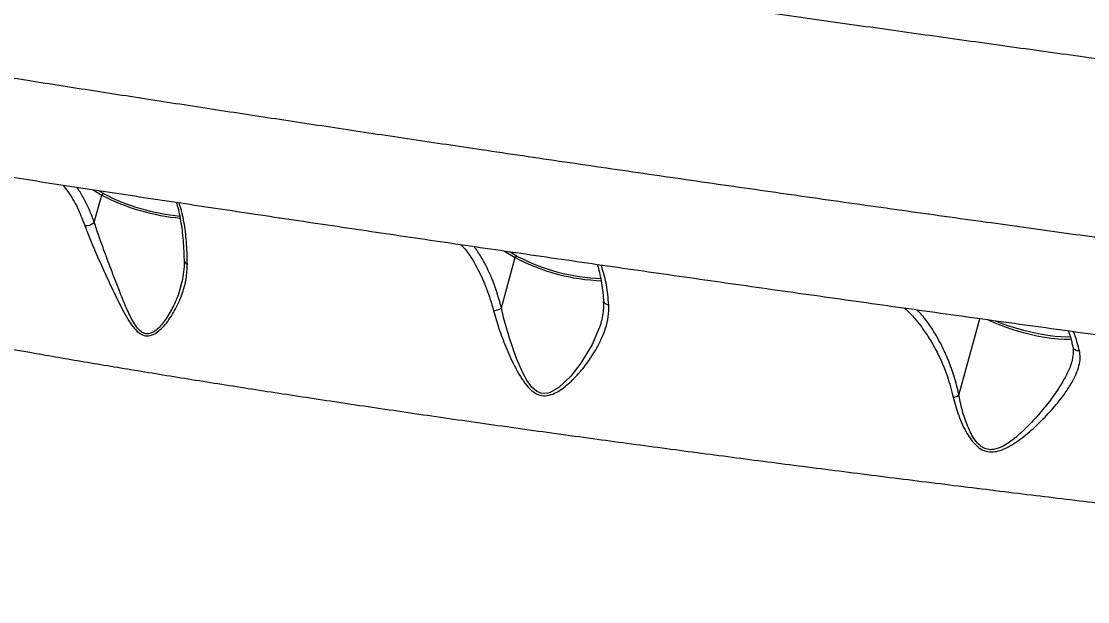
# Model space of a CAD drawing. Header units: millimetres. Extents: x -5517 to 6387, y -5295 to 6147.
# Drawn here: x 3350.7 to 3664.3, y 2986.2 to 3156.8 of the extents above; entities that cross this region are included whole.
import ezdxf

# ---------------------------------------------------------------- set-up
doc = ezdxf.new("R2010")
doc.units = ezdxf.units.MM
for name, color, linetype in [('DIKOM_ОБЪЕКТ', 7, 'Continuous'), ('DIKOM_РАЗМЕР_ЗОНА', 7, 'Continuous'), ('DIKOM_РАЗМЕР_ОБЪЕКТА', 7, 'Continuous')]:
    doc.layers.add(name, color=color, linetype=linetype)
doc.styles.add('style1', font='arial.ttf', dxfattribs={"width": 0.8})
doc.dimstyles.new('1-50', dxfattribs={"dimtxt": 300, "dimasz": 200, "dimexe": 100, "dimexo": 0, "dimgap": 100, "dimtad": 1, "dimtxsty": 'style1', "dimcen": 200, "dimclrd": 7, "dimclre": 7, "dimclrt": 7, "dimadec": 1, "dimazin": 2, "dimtfac": 1, "dimtmove": 0, "dimatfit": 2, "dimfxl": 0, "dimlwd": 25, "dimlwe": 18, "dimarcsym": 0})

# ---------------------------------------------------------------- blocks, each defined once
blk = doc.blocks.new('*D2')
at = {"layer": 'Defpoints', "color": 0, "transparency": 16777216}
for p in [(4491.49, 3838.97), (-2445.56, 374.31), (4491.49, -4687.8)]:
    blk.add_point(p, dxfattribs=at)
at = {"layer": 'DIKOM_РАЗМЕР_ОБЪЕКТА', "color": 7, "lineweight": 18, "transparency": 16777216}
for p, q in [((4491.49, 3838.97), (4491.49, -4787.8)), ((-2445.56, 374.31), (-2445.56, -4787.8))]:
    blk.add_line(p, q, dxfattribs=at)
at = {"layer": 'DIKOM_РАЗМЕР_ОБЪЕКТА', "color": 7, "lineweight": 25, "transparency": 16777216}
blk.add_line((-2245.56, -4687.8), (4291.49, -4687.8), dxfattribs=at)
at = {"layer": 'DIKOM_РАЗМЕР_ОБЪЕКТА', "color": 7, "transparency": 16777216}
for points in [[(-2245.56, -4654.47), (-2245.56, -4721.14), (-2445.56, -4687.8)], [(4291.49, -4654.47), (4291.49, -4721.14), (4491.49, -4687.8)]]:
    blk.add_solid(points, dxfattribs=at)
at = {"layer": 'DIKOM_РАЗМЕР_ОБЪЕКТА', "color": 7, "transparency": 16777216, "insert": (1022.97, -4434.63), "char_height": 300, "attachment_point": 5, "style": 'style1'}
blk.add_mtext('6900', dxfattribs=at)
blk = doc.blocks.new('*D3')
at = {"layer": 'Defpoints', "color": 0, "transparency": 16777216}
for p in [(6386.85, 4728.17), (-4131.44, -152.69), (6386.85, -5195.35)]:
    blk.add_point(p, dxfattribs=at)
at = {"layer": 'DIKOM_РАЗМЕР_ЗОНА', "color": 7, "lineweight": 18, "transparency": 16777216}
for p, q in [((6386.85, 4728.17), (6386.85, -5295.35)), ((-4131.44, -152.69), (-4131.44, -5295.35))]:
    blk.add_line(p, q, dxfattribs=at)
at = {"layer": 'DIKOM_РАЗМЕР_ЗОНА', "color": 7, "lineweight": 25, "transparency": 16777216}
blk.add_line((-3931.44, -5195.35), (6186.85, -5195.35), dxfattribs=at)
at = {"layer": 'DIKOM_РАЗМЕР_ЗОНА', "color": 7, "transparency": 16777216}
for points in [[(-3931.44, -5162.02), (-3931.44, -5228.69), (-4131.44, -5195.35)], [(6186.85, -5162.02), (6186.85, -5228.69), (6386.85, -5195.35)]]:
    blk.add_solid(points, dxfattribs=at)
at = {"layer": 'DIKOM_РАЗМЕР_ЗОНА', "color": 7, "transparency": 16777216, "insert": (1127.71, -4942.18), "char_height": 300, "attachment_point": 5, "style": 'style1'}
blk.add_mtext('10500', dxfattribs=at)

msp = doc.modelspace()

# ---------------------------------------------------------------- linework, layer by layer
at = {"layer": 'DIKOM_ОБЪЕКТ', "color": 7, "linetype": 'Continuous', "lineweight": 15}
for p, q in [((3371.786, 3107.242), (3374.344, 3105.722)), ((3372.161, 3097.72), (3374.344, 3105.722)), ((3374.87, 3106.153), (3373.471, 3106.984)), ((3492.804, 3089.223), (3495.919, 3087.372)), ((3496.445, 3087.803), (3494.462, 3088.982)), ((3491.873, 3072.544), (3495.919, 3087.372)), ((3397.616, 3079.281), (3397.561, 3079.089)), ((3521.311, 3068.758), (3521.251, 3068.52)), ((3626.429, 3046.906), (3632.552, 3069.35)), ((3659.767, 3057.334), (3659.72, 3057.183))]:
    msp.add_line(p, q, dxfattribs=at)
at = {"layer": 'DIKOM_ОБЪЕКТ', "color": 7, "linetype": 'Continuous', "lineweight": 15, "flags": 128}
for points in [[(3521.251, 3068.52), (3521.003, 3067.533), (3518.584, 3061.804), (3515.21, 3056.276), (3512.279, 3052.506), (3508.8, 3049.202), (3506.205, 3047.685), (3505.529, 3047.475), (3503.802, 3047.398), (3502.318, 3047.974), (3500.843, 3049.251), (3499.441, 3051.155), (3498.282, 3053.251), (3496.331, 3057.687), (3494.213, 3063.693), (3492.52, 3069.694), (3491.87, 3072.533), (3491.87, 3072.537), (3491.87, 3072.537)], [(3634.982, 3069.003), (3635.99, 3068.542), (3637.938, 3067.734), (3640.057, 3066.951), (3642.302, 3066.21), (3644.624, 3065.527), (3646.972, 3064.916), (3649.296, 3064.392), (3651.546, 3063.965), (3653.671, 3063.644), (3655.627, 3063.437), (3657.371, 3063.349), (3658.865, 3063.38), (3659.482, 3063.437)], [(3659.335, 3064.091), (3658.146, 3063.995), (3656.521, 3064.007), (3654.641, 3064.148), (3652.551, 3064.416), (3650.303, 3064.802), (3647.95, 3065.299), (3645.55, 3065.893), (3643.16, 3066.571), (3640.838, 3067.316), (3638.64, 3068.11), (3637.186, 3068.693)]]:
    msp.add_lwpolyline(points, dxfattribs=at)
at = {"layer": 'DIKOM_ОБЪЕКТ', "color": 7, "linetype": 'Continuous', "lineweight": 15}
for centre, radius, start, end in [((3374.878, 3105.606), 0.547, 90.88865, 167.77915), ((3403.009, 3160.737), 62.035, 242.47826, 264.96352), ((3402.665, 3159.494), 60.148, 242.4771, 264.97268), ((3369.742, 3100.199), 3.463, 264.05849, 314.29113), ((3399.717, 3086.529), 1.084, 193.35807, 259.5695), ((3496.454, 3087.256), 0.547, 90.89109, 167.77671), ((3523.414, 3139.161), 58.635, 242.03575, 268.01783), ((3523.237, 3138.567), 57.4, 242.17534, 267.99312)]:
    msp.add_arc(centre, radius, start, end, dxfattribs=at)
for points, knots in [([(3290.371, 3200.487), (3295.665, 3199.665), (3306.258, 3198.019), (3322.889, 3195.47), (3340.023, 3192.865), (3357.853, 3190.178), (3376.36, 3187.412), (3395.532, 3184.569), (3415.149, 3181.68), (3434.983, 3178.778), (3454.991, 3175.869), (3475.131, 3172.957), (3495.555, 3170.019), (3516.422, 3167.033), (3537.711, 3164.001), (3559.394, 3160.927), (3581.225, 3157.847), (3602.958, 3154.794), (3624.556, 3151.772), (3645.987, 3148.787), (3667.407, 3145.816), (3688.982, 3142.836), (3710.676, 3139.854), (3732.454, 3136.873), (3754.063, 3133.929), (3775.248, 3131.058), (3795.983, 3128.262), (3816.249, 3125.545), (3836.212, 3122.884), (3856.022, 3120.26), (3875.635, 3117.68), (3895.01, 3115.151), (3913.921, 3112.703), (3933.346, 3110.211), (3953.127, 3107.702), (3973.182, 3105.189), (3985.847, 3103.633), (3992.177, 3102.854)], [0, 0, 0, 0, 0.0277158, 0.0554555, 0.0831953, 0.110911, 0.139432, 0.1679791, 0.1965263, 0.2250473, 0.252759, 0.2804947, 0.3082306, 0.3359423, 0.3644571, 0.392998, 0.4215389, 0.4500536, 0.4777908, 0.5055522, 0.5333134, 0.5610509, 0.5895954, 0.6181661, 0.6467369, 0.6752814, 0.7029898, 0.7307223, 0.7584548, 0.7861631, 0.8146751, 0.843213, 0.8717511, 0.9002628, 0.9335017, 0.966761, 1, 1, 1, 1]), ([(4150.533, 3040.538), (4150.532, 3040.462), (4150.52, 3039.344), (4150.194, 3037.21), (4149.545, 3034.206), (4148.584, 3031.345), (4147.382, 3028.654), (4145.961, 3026.153), (4144.359, 3023.863), (4142.618, 3021.8), (4140.783, 3019.974), (4138.903, 3018.391), (4137.025, 3017.046), (4135.19, 3015.922), (4133.423, 3014.996), (4131.742, 3014.243), (4130.149, 3013.633), (4128.637, 3013.14), (4127.19, 3012.742), (4125.787, 3012.42), (4124.405, 3012.16), (4123.007, 3011.949), (4121.544, 3011.78), (4119.928, 3011.646), (4117.983, 3011.544), (4115.43, 3011.49), (4112.453, 3011.513), (4109.14, 3011.607), (4105.739, 3011.752), (4102.105, 3011.947), (4098.181, 3012.193), (4094.056, 3012.482), (4089.705, 3012.811), (4085.093, 3013.184), (4080.232, 3013.599), (4075.109, 3014.055), (4069.716, 3014.553), (4064.047, 3015.094), (4058.12, 3015.675), (4051.928, 3016.297), (4045.48, 3016.959), (4038.757, 3017.663), (4031.775, 3018.408), (4024.557, 3019.19), (4017.123, 3020.007), (4009.461, 3020.86), (4001.557, 3021.752), (3993.399, 3022.683), (3985.003, 3023.652), (3976.381, 3024.658), (3967.532, 3025.699), (3958.455, 3026.777), (3949.177, 3027.888), (3939.702, 3029.032), (3930.038, 3030.208), (3920.166, 3031.418), (3910.098, 3032.661), (3899.861, 3033.933), (3889.484, 3035.23), (3878.965, 3036.553), (3868.285, 3037.905), (3857.434, 3039.286), (3846.422, 3040.696), (3835.274, 3042.13), (3823.989, 3043.59), (3812.564, 3045.075), (3801.023, 3046.583), (3789.386, 3048.111), (3777.663, 3049.657), (3765.844, 3051.223), (3753.929, 3052.809), (3741.936, 3054.413), (3729.886, 3056.031), (3717.798, 3057.661), (3705.684, 3059.301), (3693.527, 3060.955), (3681.307, 3062.624), (3669.013, 3064.31), (3656.661, 3066.01), (3644.268, 3067.723), (3631.849, 3069.447), (3619.422, 3071.178), (3607.005, 3072.915), (3594.615, 3074.655), (3582.27, 3076.396), (3569.986, 3078.134), (3557.778, 3079.869), (3545.655, 3081.599), (3533.59, 3083.327), (3521.555, 3085.058), (3509.536, 3086.793), (3497.558, 3088.53), (3485.656, 3090.263), (3473.866, 3091.986), (3462.221, 3093.696), (3450.702, 3095.394), (3439.293, 3097.083), (3427.983, 3098.765), (3416.799, 3100.436), (3405.75, 3102.094), (3394.834, 3103.739), (3384.046, 3105.374), (3373.421, 3106.991), (3362.963, 3108.591), (3352.672, 3110.173), (3342.529, 3111.741), (3332.554, 3113.291), (3322.781, 3114.819), (3313.245, 3116.318), (3303.943, 3117.789), (3294.841, 3119.238), (3285.93, 3120.665), (3277.222, 3122.069), (3268.739, 3123.447), (3260.48, 3124.799), (3252.442, 3126.125), (3244.644, 3127.421), (3237.1, 3128.687), (3229.806, 3129.922), (3222.749, 3131.129), (3215.931, 3132.308), (3209.375, 3133.453), (3203.1, 3134.563), (3197.117, 3135.635), (3191.395, 3136.675), (3185.93, 3137.684), (3180.721, 3138.662), (3175.786, 3139.606), (3171.12, 3140.518), (3166.718, 3141.398), (3162.569, 3142.25), (3158.684, 3143.073), (3155.048, 3143.87), (3151.638, 3144.65), (3148.406, 3145.427), (3145.273, 3146.231), (3142.399, 3147.035), (3139.949, 3147.801), (3137.989, 3148.491), (3136.404, 3149.112), (3135.004, 3149.718), (3133.651, 3150.366), (3132.314, 3151.075), (3130.969, 3151.865), (3129.597, 3152.762), (3128.188, 3153.792), (3126.738, 3154.983), (3125.255, 3156.364), (3123.759, 3157.959), (3122.283, 3159.785), (3120.871, 3161.847), (3119.574, 3164.133), (3118.44, 3166.619), (3117.513, 3169.271), (3116.825, 3172.049), (3116.387, 3175.01), (3116.236, 3178.106), (3116.451, 3181.261), (3116.73, 3183.393), (3117.013, 3184.433), (3117.025, 3184.477)], [0, 0, 0, 0, 0.000151, 0.00223, 0.0042696, 0.0062729, 0.0082426, 0.0101806, 0.0120874, 0.0139624, 0.015804, 0.0176105, 0.0193842, 0.0211338, 0.0228783, 0.0246421, 0.0264564, 0.0283649, 0.0304197, 0.0326837, 0.0352357, 0.0381801, 0.0416652, 0.0459232, 0.0513731, 0.058981, 0.069377, 0.078335, 0.0867503, 0.095661, 0.1041652, 0.1124021, 0.1206195, 0.1287104, 0.1367364, 0.14472, 0.1526793, 0.1606294, 0.1685839, 0.1764553, 0.1843488, 0.1922584, 0.2001663, 0.2080498, 0.2158909, 0.2236758, 0.2314966, 0.2393437, 0.2471807, 0.2550153, 0.2628544, 0.270704, 0.278571, 0.2863858, 0.2942075, 0.3020537, 0.3099095, 0.3177568, 0.3255781, 0.3333601, 0.3411469, 0.3489788, 0.3568001, 0.3646188, 0.3724415, 0.3802741, 0.3881229, 0.395944, 0.4037459, 0.4115619, 0.4193847, 0.4272064, 0.4350177, 0.4428122, 0.4505806, 0.458333, 0.4661167, 0.4739267, 0.4817578, 0.4896043, 0.497461, 0.5053219, 0.5131803, 0.52103, 0.5288655, 0.5366813, 0.5444723, 0.5522339, 0.5599764, 0.567758, 0.57558, 0.5834251, 0.5912768, 0.5991142, 0.6069199, 0.61468, 0.6224806, 0.6302922, 0.6380977, 0.6459044, 0.6537179, 0.6615452, 0.6693982, 0.6772015, 0.6850255, 0.6928828, 0.7007531, 0.7086122, 0.7164371, 0.7242112, 0.7319944, 0.7398301, 0.7476586, 0.7554877, 0.7633231, 0.7711721, 0.7790432, 0.786879, 0.794712, 0.8025836, 0.810476, 0.8183714, 0.8262466, 0.8340874, 0.8419158, 0.8498342, 0.857759, 0.8657007, 0.8736725, 0.8816903, 0.8897718, 0.8979486, 0.9061514, 0.9145229, 0.9231335, 0.9321431, 0.9419775, 0.9502003, 0.955922, 0.9600007, 0.9634149, 0.966304, 0.9688088, 0.9710357, 0.9730671, 0.9749691, 0.9767959, 0.9785919, 0.980386, 0.9821979, 0.9840412, 0.9859173, 0.9878199, 0.9897406, 0.9916722, 0.9936097, 0.9957469, 0.9978486, 0.9999095, 1, 1, 1, 1]), ([(4150.5, 3040.539), (4150.513, 3040.517), (4150.643, 3040.284), (4150.049, 3039.945), (4148.611, 3039.542), (4146.117, 3039.281), (4142.713, 3039.15), (4138.409, 3039.154), (4133.246, 3039.286), (4127.266, 3039.54), (4120.433, 3039.918), (4112.686, 3040.423), (4103.999, 3041.062), (4094.365, 3041.838), (4083.888, 3042.744), (4072.695, 3043.766), (4060.826, 3044.902), (4048.328, 3046.144), (4035.115, 3047.501), (4021.078, 3048.983), (4006.208, 3050.593), (3990.512, 3052.332), (3974.165, 3054.18), (3957.367, 3056.114), (3940.161, 3058.128), (3922.596, 3060.215), (3904.533, 3062.391), (3885.831, 3064.675), (3866.497, 3067.066), (3846.549, 3069.564), (3826.214, 3072.139), (3805.727, 3074.764), (3785.129, 3077.43), (3764.46, 3080.132), (3743.567, 3082.89), (3722.286, 3085.727), (3700.64, 3088.639), (3678.661, 3091.626), (3656.6, 3094.651), (3633.591, 3097.837), (3609.667, 3101.183), (3584.886, 3104.685), (3560.04, 3108.232), (3535.192, 3111.816), (3510.405, 3115.429), (3487.16, 3118.851), (3465.459, 3122.078), (3445.273, 3125.105), (3425.411, 3128.111), (3405.727, 3131.118), (3386.263, 3134.121), (3367.062, 3137.113), (3348.347, 3140.06), (3330.341, 3142.927), (3313.056, 3145.709), (3296.495, 3148.406), (3280.512, 3151.04), (3264.993, 3153.632), (3249.986, 3156.174), (3235.532, 3158.661), (3221.803, 3161.064), (3208.944, 3163.357), (3196.957, 3165.538), (3185.83, 3167.608), (3175.477, 3169.584), (3165.828, 3171.478), (3156.931, 3173.283), (3148.82, 3174.994), (3141.596, 3176.589), (3135.335, 3178.048), (3130.022, 3179.372), (3125.629, 3180.568), (3122.118, 3181.644), (3119.458, 3182.61), (3117.756, 3183.451), (3116.962, 3184.071), (3117.094, 3184.353), (3117.137, 3184.446)], [0, 0, 0, 0, 0.001385, 0.0145913, 0.0281764, 0.0417742, 0.0553719, 0.0689572, 0.0821837, 0.0954216, 0.1086596, 0.1218861, 0.1354981, 0.1491226, 0.1627472, 0.1763592, 0.1895868, 0.2028259, 0.216065, 0.2292926, 0.242905, 0.2565297, 0.2701545, 0.2837668, 0.2969773, 0.3101993, 0.3234212, 0.3366316, 0.3502248, 0.3638303, 0.3774359, 0.391029, 0.4042406, 0.4174638, 0.4306869, 0.4438986, 0.4574938, 0.4711016, 0.4847093, 0.4983046, 0.5135874, 0.528879, 0.5441617, 0.5597745, 0.5753967, 0.5910095, 0.6042385, 0.6174788, 0.6307192, 0.6439481, 0.6575615, 0.6711874, 0.6848132, 0.6984267, 0.7116329, 0.7248505, 0.7380682, 0.7512745, 0.764863, 0.778464, 0.7920649, 0.8056534, 0.8188813, 0.8321207, 0.8453601, 0.858588, 0.8722021, 0.8858288, 0.8994554, 0.9130696, 0.9262929, 0.9395278, 0.9527625, 0.9659858, 0.9795953, 0.9932172, 1, 1, 1, 1]), ([(3363, 3108.586), (3363.614, 3107.809), (3365.287, 3105.694), (3367.444, 3101.703), (3368.777, 3098.303), (3369.384, 3096.755)], [0, 0, 0, 0, 0.2402985, 0.6540021, 1, 1, 1, 1]), ([(3372.161, 3097.72), (3371.722, 3098.878), (3370.844, 3101.192), (3369.268, 3104.389), (3368.012, 3106.658), (3367.222, 3107.762), (3367.079, 3107.962)], [0, 0, 0, 0, 0.3070655, 0.614131, 0.9301329, 1, 1, 1, 1]), ([(3398.646, 3086.279), (3398.637, 3086.99), (3398.612, 3088.841), (3398.445, 3091.651), (3398.162, 3094.706), (3397.768, 3097.558), (3397.269, 3100.167), (3396.792, 3102.163), (3396.454, 3103.184), (3396.346, 3103.513)], [0, 0, 0, 0, 0.1018685, 0.2651645, 0.4291931, 0.5937177, 0.7583799, 0.9220823, 1, 1, 1, 1]), ([(3399.52, 3085.462), (3399.501, 3086.584), (3399.444, 3089.955), (3399.002, 3095.101), (3398.193, 3099.992), (3397.41, 3102.424), (3397.097, 3103.4)], [0, 0, 0, 0, 0.1554359, 0.4670066, 0.786254, 1, 1, 1, 1]), ([(3369.384, 3096.755), (3369.849, 3095.521), (3370.792, 3093.016), (3372.718, 3088.512), (3375.008, 3083.365), (3377.622, 3077.691), (3379.904, 3073.012), (3381.87, 3069.418), (3383.443, 3067.045), (3385.054, 3065.282), (3386.749, 3064.319), (3388.594, 3064.279), (3390.373, 3065.145), (3391.978, 3066.504), (3394.013, 3068.802), (3396.226, 3072.301), (3398.115, 3076.739), (3399.308, 3081.171), (3399.449, 3084.023), (3399.52, 3085.462)], [0, 0, 0, 0, 0.0629196, 0.1277911, 0.2147662, 0.3041641, 0.3947467, 0.4415343, 0.4882113, 0.5268401, 0.5575705, 0.5885386, 0.6242862, 0.6582054, 0.6928781, 0.7739257, 0.856972, 0.9277886, 1, 1, 1, 1]), ([(3397.561, 3079.089), (3397.322, 3078.171), (3396.705, 3075.805), (3395.019, 3072.143), (3393.102, 3069.011), (3391.348, 3066.903), (3389.987, 3065.676), (3388.557, 3064.921), (3387.484, 3064.896), (3386.539, 3065.149), (3385.455, 3065.86), (3384.222, 3067.405), (3382.747, 3070.021), (3381.116, 3073.587), (3379.179, 3078.499), (3377.081, 3083.922), (3375.111, 3089.222), (3373.412, 3093.87), (3372.578, 3096.438), (3372.161, 3097.72)], [0, 0, 0, 0, 0.0536553, 0.1383043, 0.2228122, 0.2576147, 0.2922993, 0.3281939, 0.3531501, 0.3595234, 0.3908615, 0.4316035, 0.4726415, 0.5557192, 0.6389334, 0.7446807, 0.8502897, 0.9252087, 1, 1, 1, 1]), ([(3480.023, 3091.087), (3480.545, 3090.52), (3482.399, 3088.505), (3484.942, 3084.167), (3487.671, 3078.301), (3488.919, 3073.964), (3489.549, 3071.774)], [0, 0, 0, 0, 0.1220023, 0.4329277, 0.7135076, 1, 1, 1, 1]), ([(3491.873, 3072.544), (3491.209, 3074.91), (3489.863, 3079.701), (3487.369, 3085.056), (3485.329, 3088.608), (3484.275, 3090.038), (3483.922, 3090.517)], [0, 0, 0, 0, 0.345159, 0.6987134, 0.8989847, 1, 1, 1, 1]), ([(3397.651, 3079.078), (3397.708, 3079.25), (3398.082, 3080.382), (3398.444, 3082.462), (3398.727, 3084.698), (3398.667, 3085.951), (3398.652, 3086.277)], [0, 0, 0, 0, 0.0730452, 0.4796789, 0.8647311, 1, 1, 1, 1]), ([(3522.02, 3074.476), (3521.973, 3075.11), (3521.848, 3076.767), (3521.528, 3079.224), (3521.071, 3081.828), (3520.615, 3083.85), (3520.283, 3084.898), (3520.169, 3085.259)], [0, 0, 0, 0, 0.1499056, 0.3916629, 0.6329771, 0.8735931, 1, 1, 1, 1]), ([(3523.456, 3073.435), (3523.362, 3074.459), (3523.086, 3077.479), (3522.407, 3081.581), (3521.579, 3084.042), (3521.22, 3085.107)], [0, 0, 0, 0, 0.225622, 0.6649075, 1, 1, 1, 1]), ([(3248.6, 3081.724), (3249.902, 3081.307), (3252.506, 3080.472), (3257.587, 3079.054), (3263.532, 3077.517), (3270.66, 3075.796), (3279.034, 3073.888), (3288.748, 3071.786), (3299.601, 3069.542), (3311.611, 3067.16), (3324.765, 3064.648), (3338.632, 3062.094), (3353.111, 3059.513), (3368.092, 3056.924), (3383.983, 3054.259), (3400.77, 3051.525), (3418.417, 3048.734), (3436.93, 3045.887), (3456.276, 3042.995), (3476.506, 3040.052), (3497.333, 3037.101), (3518.254, 3034.211), (3539.075, 3031.4), (3559.699, 3028.675), (3580.703, 3025.952), (3602.029, 3023.24), (3623.606, 3020.543), (3644.835, 3017.933), (3665.647, 3015.411), (3685.99, 3012.981), (3706.318, 3010.583), (3726.553, 3008.227), (3746.669, 3005.912), (3759.74, 3004.432), (3766.273, 3003.692)], [0, 0, 0, 0, 0.0283336, 0.0566672, 0.0852828, 0.1138983, 0.1455322, 0.1771905, 0.2088242, 0.2413901, 0.2739832, 0.3065487, 0.3371874, 0.3678491, 0.3984873, 0.4300098, 0.461558, 0.4930803, 0.5257429, 0.5584055, 0.5915373, 0.6246692, 0.6557872, 0.6869295, 0.7180479, 0.7500729, 0.782124, 0.8141495, 0.8447049, 0.8752822, 0.9058377, 0.937217, 0.9686203, 1, 1, 1, 1]), ([(3489.549, 3071.774), (3490.046, 3070.04), (3491.054, 3066.524), (3493.136, 3061.071), (3495.172, 3056.522), (3497.064, 3052.977), (3498.732, 3050.403), (3500.548, 3048.306), (3502.628, 3046.957), (3504.831, 3046.587), (3506.962, 3047.14), (3508.882, 3048.158), (3511.368, 3049.95), (3514.27, 3052.777), (3517.558, 3056.847), (3520.477, 3061.477), (3522.434, 3065.987), (3523.459, 3070.023), (3523.457, 3072.288), (3523.456, 3073.435)], [0, 0, 0, 0, 0.0827071, 0.1677672, 0.2527903, 0.2965835, 0.3403147, 0.3851544, 0.4167745, 0.4486959, 0.4828673, 0.5140029, 0.5458418, 0.6199846, 0.6956312, 0.7852675, 0.8772531, 0.9378624, 1, 1, 1, 1]), ([(3521.288, 3068.525), (3521.3, 3068.561), (3521.557, 3069.345), (3521.818, 3070.872), (3522.047, 3072.813), (3521.953, 3073.981), (3521.917, 3074.429)], [0, 0, 0, 0, 0.017789, 0.3867028, 0.7651542, 1, 1, 1, 1]), ([(3523.456, 3073.435), (3523.414, 3073.441), (3523.226, 3073.47), (3522.846, 3073.574), (3522.406, 3073.816), (3522.101, 3074.143), (3522.07, 3074.381), (3522.057, 3074.481)], [0, 0, 0, 0, 0.0536704, 0.2459269, 0.5229676, 0.8000157, 1, 1, 1, 1]), ([(3489.549, 3071.774), (3489.591, 3071.775), (3489.75, 3071.782), (3490.132, 3071.825), (3490.702, 3071.953), (3491.37, 3072.199), (3491.694, 3072.418), (3491.87, 3072.537)], [0, 0, 0, 0, 0.0513279, 0.1966129, 0.4492497, 0.7018873, 1, 1, 1, 1]), ([(3491.87, 3072.537), (3491.87, 3072.537), (3491.872, 3072.539), (3491.873, 3072.541), (3491.873, 3072.543), (3491.873, 3072.544)], [0, 0, 0, 0, 0.333429, 0.7850044, 1, 1, 1, 1]), ([(3610.453, 3072.434), (3610.727, 3072.201), (3612.423, 3070.758), (3614.749, 3067.899), (3617.454, 3064.077), (3619.538, 3060.512), (3621.42, 3056.606), (3623.272, 3051.923), (3624.214, 3048.322), (3624.75, 3046.273)], [0, 0, 0, 0, 0.0419427, 0.2594542, 0.3961042, 0.5327436, 0.6734525, 0.814136, 1, 1, 1, 1]), ([(3626.429, 3046.906), (3626.405, 3047.015), (3626.002, 3048.883), (3625.065, 3052.409), (3623.361, 3057.202), (3621.413, 3061.509), (3619.276, 3065.314), (3616.957, 3068.887), (3615.155, 3070.864), (3614.203, 3071.909)], [0, 0, 0, 0, 0.0104819, 0.1797064, 0.3494914, 0.5188772, 0.672982, 0.8271064, 1, 1, 1, 1]), ([(3660.01, 3061.002), (3659.904, 3061.499), (3659.619, 3062.834), (3659.167, 3064.416), (3658.796, 3065.398), (3658.669, 3065.735)], [0, 0, 0, 0, 0.2803135, 0.7526254, 1, 1, 1, 1]), ([(3661.886, 3059.908), (3661.674, 3060.726), (3661.144, 3062.766), (3660.528, 3064.648), (3660.073, 3065.536), (3660.069, 3065.542)], [0, 0, 0, 0, 0.3991178, 0.9956992, 1, 1, 1, 1]), ([(3659.79, 3057.321), (3659.905, 3057.826), (3660.138, 3058.85), (3660.187, 3060.084), (3660.045, 3060.757), (3659.989, 3061.019)], [0, 0, 0, 0, 0.371757, 0.7547607, 1, 1, 1, 1]), ([(3661.886, 3059.908), (3661.847, 3059.906), (3661.724, 3059.901), (3661.383, 3059.917), (3660.884, 3060.035), (3660.393, 3060.348), (3660.101, 3060.693), (3660.064, 3060.937), (3660.053, 3061.011)], [0, 0, 0, 0, 0.0448306, 0.1393638, 0.3896656, 0.6399544, 0.8902681, 1, 1, 1, 1]), ([(3624.75, 3046.273), (3625.231, 3044.489), (3625.959, 3041.785), (3627.428, 3038.191), (3628.65, 3035.792), (3629.975, 3033.753), (3631.406, 3032.085), (3633.232, 3030.718), (3635.406, 3030.113), (3637.486, 3030.307), (3639.334, 3030.899), (3641.297, 3031.845), (3643.388, 3033.148), (3646.333, 3035.352), (3649.838, 3038.457), (3653.741, 3042.514), (3656.911, 3046.394), (3659.311, 3049.957), (3660.855, 3052.884), (3661.791, 3055.561), (3662.182, 3057.858), (3661.981, 3059.254), (3661.886, 3059.908)], [0, 0, 0, 0, 0.0867815, 0.1315361, 0.1762553, 0.2078834, 0.2400719, 0.273699, 0.3076364, 0.3372196, 0.3648037, 0.3930654, 0.4333498, 0.4736738, 0.5563645, 0.6423809, 0.7300153, 0.7923675, 0.855981, 0.9051981, 0.9556714, 1, 1, 1, 1]), ([(3659.72, 3057.183), (3659.547, 3056.574), (3659.072, 3054.908), (3657.694, 3052.096), (3655.609, 3048.617), (3652.994, 3044.935), (3649.889, 3041.132), (3646.587, 3037.625), (3643.201, 3034.409), (3640.045, 3032.142), (3637.308, 3030.962), (3635.25, 3030.789), (3634.019, 3031.184), (3632.853, 3031.854), (3631.718, 3032.886), (3630.479, 3034.654), (3628.976, 3037.599), (3627.504, 3041.721), (3626.721, 3045.171), (3626.425, 3046.897), (3626.425, 3046.898)], [0, 0, 0, 0, 0.0412067, 0.1127132, 0.1843166, 0.2698711, 0.3557611, 0.4414361, 0.5179808, 0.5941224, 0.6380896, 0.6678154, 0.6973005, 0.7020698, 0.7364365, 0.7742388, 0.8121761, 0.9059718, 0.9999242, 1, 1, 1, 1]), ([(3624.75, 3046.273), (3624.792, 3046.28), (3624.996, 3046.316), (3625.418, 3046.419), (3625.983, 3046.622), (3626.278, 3046.806), (3626.425, 3046.898)], [0, 0, 0, 0, 0.06589, 0.3172088, 0.6586226, 1, 1, 1, 1]), ([(3626.425, 3046.898), (3626.426, 3046.899), (3626.427, 3046.9), (3626.428, 3046.903), (3626.429, 3046.905), (3626.429, 3046.906)], [0, 0, 0, 0, 0.2994263, 0.7172798, 1, 1, 1, 1])]:
    msp.add_open_spline(points, degree=3, knots=knots, dxfattribs=at)

# ---------------------------------------------------------------- dimensions: what is measured, and where the dimension line sits
at = {"layer": 'DIKOM_РАЗМЕР_ЗОНА'}
dim = msp.add_linear_dim(base=(6386.855, -5195.352), p1=(-4131.439, -152.689), p2=(6386.855, 4728.173), text='10500', dimstyle='1-50', dxfattribs=at)
dim.commit()
dim.dimension.update_dxf_attribs({"geometry": '*D3', "text_midpoint": (1127.708, -5195.352), "dimtype": 160})
at = {"layer": 'DIKOM_РАЗМЕР_ОБЪЕКТА'}
dim = msp.add_linear_dim(base=(4491.49, -4687.804), p1=(-2445.558, 374.311), p2=(4491.49, 3838.967), text='6900', dimstyle='1-50', dxfattribs=at)
dim.commit()
dim.dimension.update_dxf_attribs({"geometry": '*D2', "text_midpoint": (1022.966, -4687.804), "dimtype": 160})

doc.saveas('drawing.dxf')
